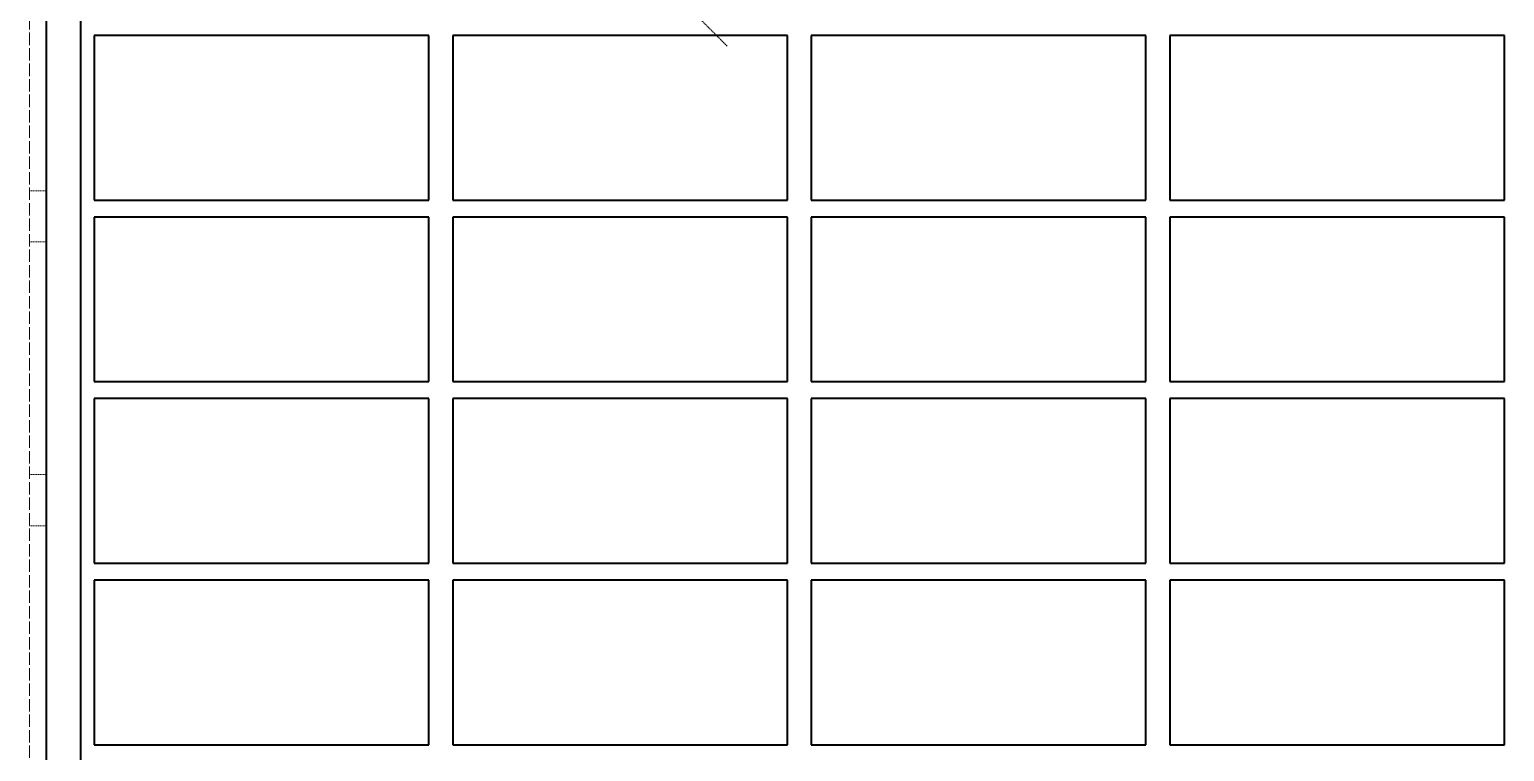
# Model space of a CAD drawing. Header units: inches. Extents: x 6934 to 18973, y 4254 to 7629.
# Drawn here: x 15409.5 to 15669.5, y 4935.5 to 5062.8 of the extents above; entities that cross this region are included whole.
import ezdxf

# ---------------------------------------------------------------- set-up
doc = ezdxf.new("R2010")
doc.units = ezdxf.units.IN
doc.header["$MEASUREMENT"] = 0
doc.linetypes.add('POWER SUPPLY CASE INLINER1$0$DASHED', pattern=[0.2067, 0.1654, -0.0413])
doc.layers.add('POWER SUPPLY CASE INLINER1$0$가려진 것(ISO)', color=2, linetype='POWER SUPPLY CASE INLINER1$0$DASHED', lineweight=18, true_color=0xffff00)
doc.layers.add('POWER SUPPLY CASE INLINER1$0$가시적인 것(ISO)', color=3, linetype='Continuous', lineweight=40, true_color=0x00ff00)

# ---------------------------------------------------------------- blocks, each defined once
blk = doc.blocks.new('POWER SUPPLY CASE INLINER1')
at = {"layer": 'POWER SUPPLY CASE INLINER1$0$가려진 것(ISO)', "ltscale": 13.215807}
blk.add_line((3601.09, 502.83), (3601.09, 1398.83), dxfattribs=at)
at = {"layer": 'POWER SUPPLY CASE INLINER1$0$가려진 것(ISO)', "ltscale": 1.68343}
blk.add_line((3724.09, 805.83), (3719.09, 810.83), dxfattribs=at)
at = {"layer": 'POWER SUPPLY CASE INLINER1$0$가려진 것(ISO)', "ltscale": 0.714161}
for p, q in [((3601.09, 780.33), (3604.09, 780.33)), ((3601.09, 771.33), (3604.09, 771.33)), ((3601.09, 730.33), (3604.09, 730.33)), ((3601.09, 721.33), (3604.09, 721.33))]:
    blk.add_line(p, q, dxfattribs=at)
at = {"layer": 'POWER SUPPLY CASE INLINER1$0$가시적인 것(ISO)'}
for p, q in [((3604.09, 565.88), (3604.09, 1005.83)), ((3610.09, 811.23), (3610.09, 618.23)), ((3612.49, 807.73), (3612.49, 778.73)), ((3671.49, 807.73), (3612.49, 807.73)), ((3671.49, 778.73), (3671.49, 807.73)), ((3675.69, 807.73), (3675.69, 778.73)), ((3734.69, 807.73), (3675.69, 807.73)), ((3734.69, 778.73), (3734.69, 807.73)), ((3738.89, 807.73), (3738.89, 778.73)), ((3797.89, 807.73), (3738.89, 807.73)), ((3797.89, 778.73), (3797.89, 807.73)), ((3802.09, 807.73), (3802.09, 778.73)), ((3861.09, 807.73), (3802.09, 807.73)), ((3861.09, 778.73), (3861.09, 807.73)), ((3612.49, 778.73), (3671.49, 778.73)), ((3675.69, 778.73), (3734.69, 778.73)), ((3738.89, 778.73), (3797.89, 778.73)), ((3802.09, 778.73), (3861.09, 778.73)), ((3612.49, 775.73), (3612.49, 746.73)), ((3671.49, 775.73), (3612.49, 775.73)), ((3671.49, 746.73), (3671.49, 775.73)), ((3675.69, 775.73), (3675.69, 746.73)), ((3734.69, 775.73), (3675.69, 775.73)), ((3734.69, 746.73), (3734.69, 775.73)), ((3738.89, 775.73), (3738.89, 746.73)), ((3797.89, 775.73), (3738.89, 775.73)), ((3797.89, 746.73), (3797.89, 775.73)), ((3802.09, 775.73), (3802.09, 746.73)), ((3861.09, 775.73), (3802.09, 775.73)), ((3861.09, 746.73), (3861.09, 775.73)), ((3612.49, 746.73), (3671.49, 746.73)), ((3675.69, 746.73), (3734.69, 746.73)), ((3738.89, 746.73), (3797.89, 746.73)), ((3802.09, 746.73), (3861.09, 746.73)), ((3612.49, 743.73), (3612.49, 714.73)), ((3671.49, 743.73), (3612.49, 743.73)), ((3671.49, 714.73), (3671.49, 743.73)), ((3675.69, 743.73), (3675.69, 714.73)), ((3734.69, 743.73), (3675.69, 743.73)), ((3734.69, 714.73), (3734.69, 743.73)), ((3738.89, 743.73), (3738.89, 714.73)), ((3797.89, 743.73), (3738.89, 743.73)), ((3797.89, 714.73), (3797.89, 743.73)), ((3802.09, 743.73), (3802.09, 714.73)), ((3861.09, 743.73), (3802.09, 743.73)), ((3861.09, 714.73), (3861.09, 743.73)), ((3612.49, 714.73), (3671.49, 714.73)), ((3675.69, 714.73), (3734.69, 714.73)), ((3738.89, 714.73), (3797.89, 714.73)), ((3802.09, 714.73), (3861.09, 714.73)), ((3612.49, 711.73), (3612.49, 682.73)), ((3671.49, 711.73), (3612.49, 711.73)), ((3671.49, 682.73), (3671.49, 711.73)), ((3675.69, 711.73), (3675.69, 682.73)), ((3734.69, 711.73), (3675.69, 711.73)), ((3734.69, 682.73), (3734.69, 711.73)), ((3738.89, 711.73), (3738.89, 682.73)), ((3797.89, 711.73), (3738.89, 711.73)), ((3797.89, 682.73), (3797.89, 711.73)), ((3802.09, 711.73), (3802.09, 682.73)), ((3861.09, 711.73), (3802.09, 711.73)), ((3861.09, 682.73), (3861.09, 711.73)), ((3612.49, 682.73), (3671.49, 682.73)), ((3675.69, 682.73), (3734.69, 682.73)), ((3738.89, 682.73), (3797.89, 682.73)), ((3802.09, 682.73), (3861.09, 682.73))]:
    blk.add_line(p, q, dxfattribs=at)

msp = doc.modelspace()

# ---------------------------------------------------------------- block references
msp.add_blockref('POWER SUPPLY CASE INLINER1', (11808.399, 4254.001))

doc.saveas('drawing.dxf')
